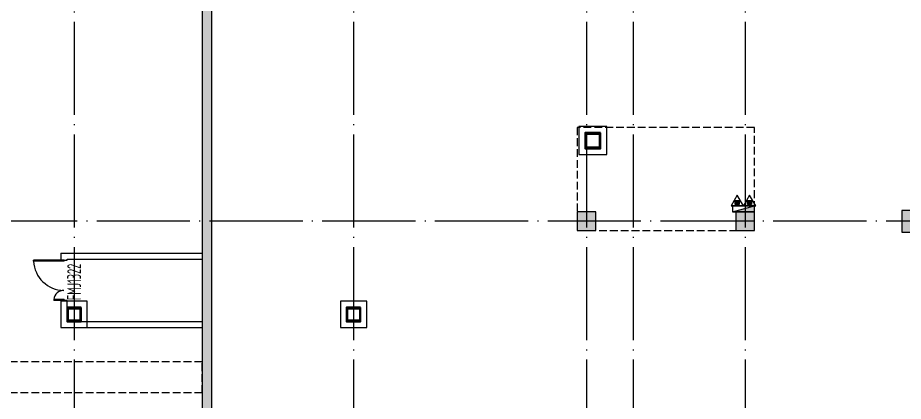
# Model space of a CAD drawing. Extents: x -473190 to 2138458, y -81875 to 2633646.
# Drawn here: x 1080541 to 1109052, y 105141 to 117504 of the extents above; entities that cross this region are included whole.
import ezdxf

# ---------------------------------------------------------------- set-up
doc = ezdxf.new("R2010")
doc.units = 0
doc.header["$LTSCALE"] = 1000
doc.linetypes.add('DASH', pattern=[0.35, 0.25, -0.1])
doc.linetypes.add('DOTE', pattern=[2.42, 2, -0.2, 0.02, -0.2])
for name, color, linetype in [('A-COLUMN', 2, 'Continuous'), ('A-WALL', 2, 'Continuous'), ('DOOR_FIRE', 4, 'Continuous'), ('DOOR_FIRE_TEXT', 7, 'Continuous'), ('DOTE', 1, 'DOTE'), ('PUB_HATCH', 8, 'Continuous'), ('RF-KBGQ', 15, 'Continuous'), ('RF-QT', 30, 'Continuous'), ('S-柱', 51, 'Continuous'), ('S-柱-填充', 8, 'Continuous'), ('W-EQUIP_消火栓', 7, 'Continuous'), ('W-EQUIP_灭火器', 7, 'Continuous'), ('索引线', 252, 'Continuous')]:
    doc.layers.add(name, color=color, linetype=linetype)
doc.styles.add('_TCH_WINDOW', font='tssdeng.shx', dxfattribs={"width": 0.8, "height": 3.5, "bigfont": 'tssdchn.shx'})

# ---------------------------------------------------------------- blocks, each defined once
blk = doc.blocks.new('A$C7EFF042E')
at = {"layer": 'A-COLUMN', "color": 6}
for p, q in [((68900, -33200), (68000, -33200)), ((68000, -33200), (68000, -34100)), ((68900, -34100), (68900, -33200)), ((68000, -34100), (68900, -34100)), ((52175, -38825), (51325, -38825)), ((51325, -38825), (51325, -39675)), ((52175, -39675), (52175, -38825)), ((61175, -38825), (60325, -38825)), ((60325, -38825), (60325, -39675)), ((61175, -39675), (61175, -38825)), ((51325, -39675), (52175, -39675)), ((60325, -39675), (61175, -39675))]:
    blk.add_line(p, q, dxfattribs=at)
at = {"layer": 'S-柱', "color": 6, "lineweight": 35}
for points in [[(68700, -33400), (68200, -33400), (68200, -33900), (68700, -33900)], [(68700, -33400), (68200, -33400), (68200, -33900), (68700, -33900)], [(51975, -39025), (51525, -39025), (51525, -39475), (51975, -39475)], [(51975, -39025), (51525, -39025), (51525, -39475), (51975, -39475)], [(60975, -39025), (60525, -39025), (60525, -39475), (60975, -39475)], [(60975, -39025), (60525, -39025), (60525, -39475), (60975, -39475)]]:
    blk.add_lwpolyline(points, close=True, dxfattribs=at)
at = {"layer": 'S-柱-填充', "color": 6, "lineweight": 35}
for points in [[(68670, -33870), (68230, -33870), (68230, -33430), (68670, -33430)], [(51945, -39445), (51555, -39445), (51555, -39055), (51945, -39055)], [(60945, -39445), (60555, -39445), (60555, -39055), (60945, -39055)]]:
    blk.add_lwpolyline(points, close=True, dxfattribs=at)
blk = doc.blocks.new('$TwtSys$00000434')
for p, q in [((-0.5, 0.5), (-0.5, -0.5)), ((-0.5, -0.5), (0.5, 0.5)), ((0.5, 0.5), (-0.5, 0.5)), ((0.5, -0.5), (0.5, 0.5)), ((-0.5, -0.5), (0.5, -0.5))]:
    blk.add_line(p, q)
blk.add_solid([(0.5, -0.5), (0.5, 0.5), (-0.5, -0.5)])
blk = doc.blocks.new('$TwtSys$00000546')
h = blk.add_hatch()
h.set_pattern_fill('ANSI31', color=256, scale=200, style=0)
h.set_pattern_definition([(45, (-38543.802, -6670.83), (-17.67767, 17.67767), [])])
h.paths.add_polyline_path([(-65, 174), (65, 174), (65, 44), (-65, 44)])
for points in [[(0, 344), (-198, 0), (198, 0)], [(-65, 174), (65, 174), (65, 44), (-65, 44)]]:
    blk.add_lwpolyline(points, close=True)
blk = doc.blocks.new('$DorLib2D$00000225')
at = {"color": 0}
for p, q in [((0.475, -0.001), (0.475, 0.752)), ((0.475, 0.752), (0.5, 0.752)), ((0.5, -0.001), (0.5, 0.752)), ((-0.5, 0), (-0.5, 0.252)), ((-0.475, 0.252), (-0.5, 0.252)), ((-0.475, 0), (-0.475, 0.252)), ((-0.475, 0), (-0.5, 0)), ((0.475, -0.001), (0.5, -0.001))]:
    blk.add_line(p, q, dxfattribs=at)
for centre, radius, start, end in [((0.505, -0.002), 0.755, 92.2493, 179.7238), ((-0.501, 0.003), 0.251, 359.7899, 84.0974)]:
    blk.add_arc(centre, radius, start, end, dxfattribs=at)
blk = doc.blocks.new('afasgasg')
at = {"layer": 'PUB_HATCH'}
for points in [[(502673.2, -695335.2), (502373.2, -695635.2), (502373.2, -705885.2), (502673.2, -705885.2)], [(502673.2, -705885.2), (502373.2, -705885.2), (502373.2, -711560.2), (502673.2, -711560.2)]]:
    blk.add_hatch(color=256, dxfattribs=at).paths.add_polyline_path(points)
at = {"layer": 'A-WALL'}
for p, q in [((497823.2, -705785.2), (497823.2, -706010.2)), ((497823.2, -705785.2), (502373.2, -705785.2)), ((497823.2, -706010.2), (498023.2, -706010.2)), ((498023.2, -706010.2), (498023.2, -705985.2)), ((498023.2, -705985.2), (502373.2, -705985.2)), ((498023.2, -707310.2), (497823.2, -707310.2)), ((497823.2, -707310.2), (497823.2, -708185.2)), ((498023.2, -707985.2), (498023.2, -707310.2)), ((497823.2, -708185.2), (502373.2, -708185.2)), ((498023.2, -707985.2), (502373.2, -707985.2)), ((502373.2, -707985.2), (502373.2, -708185.2))]:
    blk.add_line(p, q, dxfattribs=at)
at = {"layer": 'RF-QT'}
for p, q in [((502673.2, -695335.2), (502673.2, -705885.2)), ((502373.2, -695635.2), (502373.2, -705885.2)), ((502373.2, -705885.2), (502373.2, -711560.2)), ((502673.2, -705885.2), (502673.2, -711560.2))]:
    blk.add_line(p, q, dxfattribs=at)
at = {"layer": 'DOOR_FIRE'}
ref = blk.add_blockref('$DorLib2D$00000225', (497923.2, -706660.2), dxfattribs=dict(at, xscale=1300, yscale=1300, zscale=200, rotation=90.00000001405573))
ref.add_attrib('A', 'FMJ1322', (498471.3, -707299.9), dxfattribs={"layer": 'DOOR_FIRE_TEXT', "height": 446.25, "rotation": 90, "style": '_TCH_WINDOW', "width": 0.564706})
blk = doc.blocks.new('zsgc')
at = {"layer": 'RF-KBGQ', "color": 15, "linetype": 'DASH'}
for p, q in [((-267743.6, -173632.9), (-267743.6, -200032.9)), ((-266743.6, -173632.9), (-267743.6, -173632.9)), ((-266743.6, -173632.9), (-266743.6, -200032.9))]:
    blk.add_line(p, q, dxfattribs=at)
blk = doc.blocks.new('_FZH')
blk.add_lwpolyline([(-0.5, -0.5), (0.5, -0.5), (0.5, 0.5), (-0.5, 0.5)], close=True)
at = {"layer": 'PUB_HATCH'}
blk.add_solid([(-0.5, -0.5), (0.5, -0.5), (-0.5, 0.5), (0.5, 0.5)], dxfattribs=at)

msp = doc.modelspace()

# ---------------------------------------------------------------- linework, layer by layer
at = {"linetype": 'DASH'}
msp.add_lwpolyline([(1098556.7, 110642.4), (1104256.7, 110642.4), (1104256.7, 113967.4), (1098556.7, 113967.4)], close=True, dxfattribs=at)
at = {"layer": 'A-COLUMN'}
for p, q in [((1082781.7, 108367.4), (1081931.7, 108367.4)), ((1081931.7, 108367.4), (1081931.7, 107517.4)), ((1082781.7, 107517.4), (1082781.7, 108367.4)), ((1081931.7, 107517.4), (1082781.7, 107517.4))]:
    msp.add_line(p, q, dxfattribs=at)
at = {"layer": 'DOTE', "color": 16, "linetype": 'DOTE', "ltscale": 1.5}
for p, q in [((1082356.7, 171823.5), (1082356.7, -58315.4)), ((1091356.7, 171823.5), (1091356.7, -58315.4)), ((1098856.7, 171823.5), (1098856.7, -58315.4)), ((1158685.6, 110942.4), (1017947.4, 110942.4))]:
    msp.add_line(p, q, dxfattribs=at)
at = {"layer": 'DOTE', "color": 127, "linetype": 'DOTE', "ltscale": 1.5}
for p, q in [((1100356.7, 171823.5), (1100356.7, -58315.4)), ((1103956.7, 171823.5), (1103956.7, -58315.4))]:
    msp.add_line(p, q, dxfattribs=at)

# ---------------------------------------------------------------- block references
at = {"rotation": 270}
msp.add_blockref('zsgc', (1260114.7, -161327.1), dxfattribs=at)
at = {"layer": 'A-COLUMN', "rotation": 90}
for p, xscale, yscale, zscale in [((1098856.7, 110942.4), 600, 600, 600), ((1103956.7, 110942.4), 600, 600, 600), ((1109356.7, 110942.4), 700, 700, 700)]:
    msp.add_blockref('_FZH', p, dxfattribs=dict(at, xscale=xscale, yscale=yscale, zscale=zscale))
at = {"layer": 'RF-QT'}
msp.add_blockref('A$C7EFF042E', (1030606.7, 147192.4), dxfattribs=at)
at = {"layer": 'W-EQUIP_消火栓', "xscale": 700, "yscale": 200, "zscale": 700}
msp.add_blockref('$TwtSys$00000434', (1103906.7, 111342.4), dxfattribs=at)
at = {"layer": 'W-EQUIP_灭火器'}
for p in [(1103708.3, 111442.4), (1104105.1, 111442.4)]:
    msp.add_blockref('$TwtSys$00000546', p, dxfattribs=at)
at = {"layer": '索引线'}
msp.add_blockref('afasgasg', (584108.5, 815702.6), dxfattribs=at)

doc.saveas('drawing.dxf')
